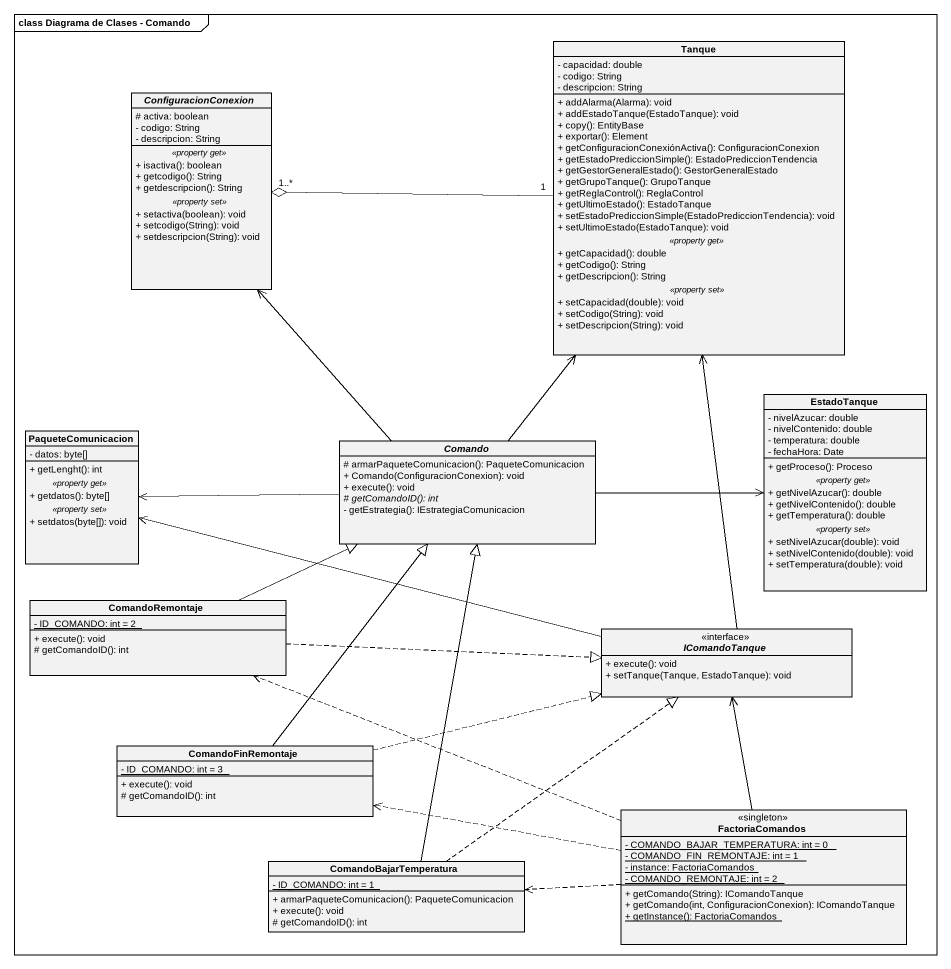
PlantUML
@startuml
mainframe class Diagrama de Clases - Comando
hide circle
hide empty members
skinparam classAttributeIconSize 0
class Tanque {
  - capacidad: double
  - codigo: String
  - descripcion: String
  --
  + addAlarma(Alarma): void
  + addEstadoTanque(EstadoTanque): void
  + copy(): EntityBase
  + exportar(): Element
  + getConfiguracionConexiónActiva(): ConfiguracionConexion
  + getEstadoPrediccionSimple(): EstadoPrediccionTendencia
  + getGestorGeneralEstado(): GestorGeneralEstado
  + getGrupoTanque(): GrupoTanque
  + getReglaControl(): ReglaControl
  + getUltimoEstado(): EstadoTanque
  + setEstadoPrediccionSimple(EstadoPrediccionTendencia): void
  + setUltimoEstado(EstadoTanque): void
  .. <<property get>> ..
  + getCapacidad(): double
  + getCodigo(): String
  + getDescripcion(): String
  .. <<property set>> ..
  + setCapacidad(double): void
  + setCodigo(String): void
  + setDescripcion(String): void
}
abstract class ConfiguracionConexion {
  # activa: boolean
  - codigo: String
  - descripcion: String
  .. <<property get>> ..
  + isactiva(): boolean
  + getcodigo(): String
  + getdescripcion(): String
  .. <<property set>> ..
  + setactiva(boolean): void
  + setcodigo(String): void
  + setdescripcion(String): void
}
class EstadoTanque {
  - nivelAzucar: double
  - nivelContenido: double
  - temperatura: double
  - fechaHora: Date
  --
  + getProceso(): Proceso
  .. <<property get>> ..
  + getNivelAzucar(): double
  + getNivelContenido(): double
  + getTemperatura(): double
  .. <<property set>> ..
  + setNivelAzucar(double): void
  + setNivelContenido(double): void
  + setTemperatura(double): void
}
class PaqueteComunicacion {
  - datos: byte[]
  --
  + getLenght(): int
  .. <<property get>> ..
  + getdatos(): byte[]
  .. <<property set>> ..
  + setdatos(byte[]): void
}
abstract class Comando {
  # armarPaqueteComunicacion(): PaqueteComunicacion
  + Comando(ConfiguracionConexion): void
  + execute(): void
  {abstract} # getComandoID(): int
  - getEstrategia(): IEstrategiaComunicacion
}
class ComandoRemontaje {
  {static} - ID_COMANDO: int = 2
  + execute(): void
  # getComandoID(): int
}
interface IComandoTanque <<interface>> {
  + execute(): void
  + setTanque(Tanque, EstadoTanque): void
}
class ComandoFinRemontaje {
  {static} - ID_COMANDO: int = 3
  + execute(): void
  # getComandoID(): int
}
class FactoriaComandos <<singleton>> {
  {static} - COMANDO_BAJAR_TEMPERATURA: int = 0
  {static} - COMANDO_FIN_REMONTAJE: int = 1
  {static} - instance: FactoriaComandos
  {static} - COMANDO_REMONTAJE: int = 2
  + getComando(String): IComandoTanque
  + getComando(int, ConfiguracionConexion): IComandoTanque
  {static} + getInstance(): FactoriaComandos
}
class ComandoBajarTemperatura {
  {static} - ID_COMANDO: int = 1
  + armarPaqueteComunicacion(): PaqueteComunicacion
  + execute(): void
  # getComandoID(): int
}
Tanque "1" -left-o "1..*" ConfiguracionConexion
Comando -up-> Tanque
Comando -up-> ConfiguracionConexion
Comando -right-> EstadoTanque
Comando -left-> PaqueteComunicacion
ComandoRemontaje -right-|> Comando
ComandoRemontaje .right.|> IComandoTanque
IComandoTanque -up-> Tanque
IComandoTanque -left-> PaqueteComunicacion
ComandoFinRemontaje -up-|> Comando
ComandoFinRemontaje .right.|> IComandoTanque
FactoriaComandos .left.> ComandoRemontaje
FactoriaComandos -up-> IComandoTanque
FactoriaComandos .left.> ComandoFinRemontaje
FactoriaComandos .left.> ComandoBajarTemperatura
ComandoBajarTemperatura -up-|> Comando
ComandoBajarTemperatura .up.|> IComandoTanque
@enduml
